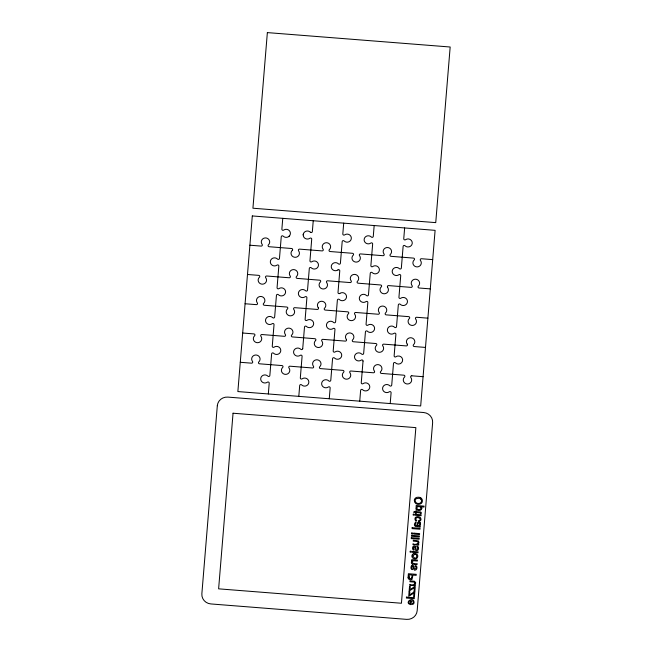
<?xml version="1.0" encoding="UTF-8"?>
<svg xmlns="http://www.w3.org/2000/svg" width="652" height="652" viewBox="0 0 652 652"><rect width="100%" height="100%" fill="white"/><g stroke="black" fill="none" stroke-linecap="round" stroke-linejoin="round"><path stroke-width="0.98" d="M303.196 234.85L303.262 234.247M409.065 576.816L409.236 574.795L412.056 575.015L411.893 576.979A3.553 3.415 2.2 0 1 411.738 577.802L411.583 578.104M268.331 393.963L269.219 383.156A1.125 1.084 2.2 0 0 267.418 382.194A4.197 4.034 2.2 0 1 261.648 381.51A4.197 4.034 2.2 0 1 262.104 375.943A4.197 4.034 2.2 0 1 267.915 376.163A1.125 1.084 2.2 0 0 269.846 375.495L271.623 353.881A1.125 1.084 2.2 0 1 273.563 353.221A4.197 4.034 2.2 0 0 279.374 353.449A4.197 4.034 2.2 0 0 279.83 347.875A4.197 4.034 2.2 0 0 274.052 347.19A1.125 1.084 2.2 0 1 272.259 346.228L274.027 324.672A1.125 1.084 2.2 0 0 272.226 323.71A4.197 4.034 2.2 0 1 266.456 323.025A4.197 4.034 2.2 0 1 266.912 317.459A4.197 4.034 2.2 0 1 272.723 317.679A1.125 1.084 2.2 0 0 274.655 317.019L276.44 295.348A1.125 1.084 2.2 0 1 278.371 294.68A4.197 4.034 2.2 0 0 284.182 294.908A4.197 4.034 2.2 0 0 284.639 289.333A4.197 4.034 2.2 0 0 278.86 288.649A1.125 1.084 2.2 0 1 277.067 287.687L278.844 266.073A1.125 1.084 2.2 0 0 277.043 265.12A4.197 4.034 2.2 0 1 271.273 264.427A4.197 4.034 2.2 0 1 271.729 258.86A4.197 4.034 2.2 0 1 277.54 259.088A1.125 1.084 2.2 0 0 279.472 258.42L281.248 236.806A1.125 1.084 2.2 0 1 283.18 236.138L283.604 236.513A4.197 4.034 2.2 0 0 289.268 236.114L289.382 235.983M282.764 218.338L281.876 229.145A1.125 1.084 2.2 0 0 283.677 230.107A4.197 4.034 2.2 0 1 289.325 230.661A4.197 4.034 2.2 0 1 289.268 236.114L289.097 236.277M298.803 396.359L299.692 385.552A1.125 1.084 2.2 0 1 301.623 384.892A4.197 4.034 2.2 0 0 307.434 385.112A4.197 4.034 2.2 0 0 307.891 379.545A4.197 4.034 2.2 0 0 302.12 378.853A1.125 1.084 2.2 0 1 300.319 377.899L302.096 356.285A1.125 1.084 2.2 0 0 300.295 355.324A4.197 4.034 2.2 0 1 294.525 354.639A4.197 4.034 2.2 0 1 294.981 349.073A4.197 4.034 2.2 0 1 300.792 349.293A1.125 1.084 2.2 0 0 302.724 348.624M302.724 348.624L304.492 327.076A1.125 1.076 2.2 0 1 306.424 326.416A4.214 4.042 2.2 0 0 312.235 326.636A4.214 4.042 2.2 0 0 312.691 321.053A4.214 4.042 2.2 0 0 306.905 320.368A1.125 1.084 2.2 0 1 305.128 319.415L306.905 297.744A1.125 1.084 2.2 0 0 305.103 296.79A4.197 4.034 2.2 0 1 299.333 296.098A4.197 4.034 2.2 0 1 299.79 290.531A4.197 4.034 2.2 0 1 305.601 290.759A1.125 1.084 2.2 0 0 307.532 290.091L309.309 268.477A1.125 1.084 2.2 0 1 311.248 267.809A4.197 4.034 2.2 0 0 317.051 268.037A4.197 4.034 2.2 0 0 317.516 262.463A4.197 4.034 2.2 0 0 311.737 261.778A1.125 1.084 2.2 0 1 309.945 260.816L311.713 239.202A1.125 1.084 2.2 0 0 309.912 238.249A4.189 4.026 2.2 0 1 304.15 237.564A4.189 4.026 2.2 0 1 304.606 232.006A4.189 4.026 2.2 0 1 310.409 232.234M313.237 220.743L312.349 231.55A1.125 1.084 2.2 0 1 310.401 232.21M329.268 398.763L330.156 387.956A1.125 1.084 2.2 0 0 328.355 386.995A4.197 4.034 2.2 0 1 322.585 386.31A4.197 4.034 2.2 0 1 323.042 380.744A4.197 4.034 2.2 0 1 328.852 380.964A1.125 1.084 2.2 0 0 330.784 380.295L332.561 358.69A1.125 1.084 2.2 0 1 334.5 358.021A4.197 4.034 2.2 0 0 340.311 358.25A4.197 4.034 2.2 0 0 340.768 352.675A4.197 4.034 2.2 0 0 334.989 351.99A1.125 1.084 2.2 0 1 333.196 351.029L334.965 329.472A1.125 1.084 2.2 0 0 333.164 328.518A4.197 4.034 2.2 0 1 327.394 327.826A4.197 4.034 2.2 0 1 327.85 322.259A4.197 4.034 2.2 0 1 333.661 322.487A1.125 1.084 2.2 0 0 335.593 321.819L337.377 300.148A1.125 1.084 2.2 0 1 339.309 299.48A4.197 4.034 2.2 0 0 345.12 299.708A4.197 4.034 2.2 0 0 345.576 294.142A4.197 4.034 2.2 0 0 339.798 293.449M343.702 223.147L342.813 233.954A1.125 1.084 2.2 0 0 344.615 234.907A4.197 4.034 2.2 0 1 350.385 235.6A4.197 4.034 2.2 0 1 349.928 241.167A4.197 4.034 2.2 0 1 344.117 240.947A1.125 1.084 2.2 0 0 342.186 241.607L340.409 263.221A1.125 1.084 2.2 0 1 338.478 263.881A4.197 4.034 2.2 0 0 332.667 263.661A4.197 4.034 2.2 0 0 332.202 269.235A4.197 4.034 2.2 0 0 337.98 269.92M359.741 401.167L360.629 390.361A1.125 1.084 2.2 0 1 362.561 389.692A4.197 4.034 2.2 0 0 368.372 389.912A4.197 4.034 2.2 0 0 368.828 384.346A4.197 4.034 2.2 0 0 363.058 383.653A1.125 1.084 2.2 0 1 361.257 382.7L363.034 361.086M374.166 225.543L373.286 236.35A1.125 1.084 2.2 0 1 371.347 237.018A4.197 4.034 2.2 0 0 365.536 236.79A4.197 4.034 2.2 0 0 365.079 242.365A4.197 4.034 2.2 0 0 370.858 243.049A1.125 1.084 2.2 0 1 372.651 244.011L370.874 265.625A1.125 1.084 2.2 0 0 372.675 266.578A4.197 4.034 2.2 0 1 378.453 267.263A4.197 4.034 2.2 0 1 377.989 272.838A4.197 4.034 2.2 0 1 372.178 272.609A1.125 1.084 2.2 0 0 370.255 273.278L368.47 294.891A1.125 1.084 2.2 0 1 366.538 295.552A4.197 4.034 2.2 0 0 360.727 295.332A4.197 4.034 2.2 0 0 360.271 300.906A4.197 4.034 2.2 0 0 366.041 301.591A1.125 1.084 2.2 0 1 367.842 302.544L366.065 324.215A1.125 1.084 2.2 0 0 367.858 325.177A4.197 4.034 2.2 0 1 373.637 325.861A4.197 4.034 2.2 0 1 373.18 331.436A4.197 4.034 2.2 0 1 367.361 331.208A1.125 1.084 2.2 0 0 365.438 331.876L363.661 353.433A1.125 1.084 2.2 0 1 361.73 354.093A4.197 4.034 2.2 0 0 355.919 353.873A4.197 4.034 2.2 0 0 355.462 359.439A4.197 4.034 2.2 0 0 361.232 360.132A1.125 1.084 2.2 0 1 363.034 361.086M390.206 403.564L391.094 392.757A1.125 1.084 2.2 0 0 389.293 391.803A4.197 4.034 2.2 0 1 383.523 391.11A4.197 4.034 2.2 0 1 383.979 385.544A4.197 4.034 2.2 0 1 389.79 385.772A1.125 1.084 2.2 0 0 391.722 385.104L393.498 363.49A1.125 1.084 2.2 0 1 395.438 362.83A4.197 4.034 2.2 0 0 402.463 361.241A4.197 4.034 2.2 0 0 397.622 356.065L397.264 356.147A4.205 4.042 2.2 0 0 395.927 356.791A1.125 1.084 2.2 0 1 394.134 355.829L395.903 334.272A1.125 1.084 2.2 0 0 394.101 333.319A4.197 4.034 2.2 0 1 388.331 332.634A4.197 4.034 2.2 0 1 388.788 327.06A4.197 4.034 2.2 0 1 394.599 327.288A1.125 1.084 2.2 0 0 396.53 326.619L398.315 304.949A1.125 1.084 2.2 0 1 400.246 304.288A4.197 4.034 2.2 0 0 406.057 304.508A4.197 4.034 2.2 0 0 406.514 298.942A4.197 4.034 2.2 0 0 400.735 298.257A1.125 1.084 2.2 0 1 398.942 297.296L400.719 275.682A1.125 1.084 2.2 0 0 398.918 274.72A4.197 4.034 2.2 0 1 393.14 274.036A4.197 4.034 2.2 0 1 393.604 268.469A4.197 4.034 2.2 0 1 399.415 268.689A1.125 1.084 2.2 0 0 401.347 268.021L403.123 246.407A1.125 1.084 2.2 0 1 405.055 245.747A4.189 4.026 2.2 0 0 406.995 246.847L407.361 246.921A4.205 4.034 2.2 0 0 412.162 242.014A4.205 4.034 2.2 0 0 405.552 239.708A1.125 1.084 2.2 0 1 403.751 238.754L404.639 227.947M411.477 565.969L411.388 566.075A2.722 2.616 2.2 0 0 410.988 567.224A4.14 3.985 2.2 0 0 410.956 567.647L411.005 568.218A2.592 2.486 2.2 0 0 411.11 568.601L411.388 569.098A1.231 1.182 2.2 0 0 411.616 569.302L412.39 569.636L412.3 568.634A0.97 0.929 2.2 0 1 411.844 568.145L411.999 566.629L412.92 566.466A0.888 0.856 2.2 0 1 413.14 566.849L413.164 566.89A7.751 7.449 2.2 0 1 413.221 567.126L413.67 569.098A1.483 1.418 2.2 0 0 414.126 569.758A1.239 1.19 2.2 0 0 414.485 569.946L414.696 570.011M412.716 561.095C410.548 563.63 416.123 564.208 417.15 563.63L417.076 564.559L413.254 564.257A4.328 4.156 2.2 0 1 412.569 564.151M292.308 250.36L292.373 250.286A1.125 1.084 2.2 0 0 291.607 248.502L269.113 246.725A1.125 1.084 2.2 0 1 268.412 244.867A4.197 4.034 2.2 0 0 268.632 239.284A4.197 4.034 2.2 0 0 262.829 238.828A4.197 4.034 2.2 0 0 262.137 244.37A1.125 1.084 2.2 0 1 261.142 246.097L249.887 245.209M411.942 579.204L412.985 575.088L416.188 575.341L416.269 574.339L408.38 573.719L408.144 576.67A7.001 6.724 2.2 0 0 408.119 577.737M412.903 560.964L413.629 560.777A3.985 3.822 2.2 0 1 414.248 560.785L417.37 561.03L417.443 560.101L411.73 559.644L411.656 560.484L412.349 560.614A2.078 1.997 2.2 0 0 411.42 561.942M413.702 553.744L414.713 553.621A5.314 5.102 2.2 0 1 415.446 553.678C419.448 553.882 417.899 560.084 414.264 558.74A2.779 2.665 2.2 0 1 412.537 554.339M411.005 604.648C411.493 603.638 410.719 599.106 412.895 601.185C413.376 601.682 413.441 602.521 413.05 603.092C410.434 604.885 414.216 604.926 414.093 602.432C413.58 595.455 403.376 603.198 410.899 604.64M432.7 259.618L421.453 258.73A1.125 1.076 2.2 0 0 420.458 260.458A4.197 4.034 2.2 0 1 419.758 266A4.197 4.034 2.2 0 1 413.963 265.543A4.197 4.034 2.2 0 1 414.175 259.961A1.125 1.076 2.2 0 0 413.49 258.102L390.988 256.326A1.125 1.084 2.2 0 1 390.287 254.467A4.197 4.034 2.2 0 0 390.507 248.885A4.197 4.034 2.2 0 0 384.704 248.428A4.197 4.034 2.2 0 0 384.012 253.97A1.125 1.084 2.2 0 1 383.017 255.698L360.515 253.93A1.125 1.084 2.2 0 0 359.521 255.657A4.197 4.034 2.2 0 1 358.82 261.199A4.197 4.034 2.2 0 1 353.025 260.743A4.197 4.034 2.2 0 1 353.237 255.16A1.125 1.084 2.2 0 0 352.545 253.302L330.051 251.525A1.125 1.084 2.2 0 1 329.35 249.667A4.197 4.034 2.2 0 0 329.57 244.084A4.197 4.034 2.2 0 0 323.775 243.628A4.197 4.034 2.2 0 0 323.074 249.17A1.125 1.084 2.2 0 1 322.08 250.898L299.578 249.129A1.125 1.084 2.2 0 0 298.583 250.849A4.197 4.034 2.2 0 1 297.882 256.399A4.197 4.034 2.2 0 1 292.088 255.943A4.197 4.034 2.2 0 1 292.308 250.36M247.483 274.484L258.738 275.364A1.125 1.084 2.2 0 1 259.431 277.23A4.197 4.034 2.2 0 0 259.211 282.813A4.197 4.034 2.2 0 0 265.014 283.27A4.197 4.034 2.2 0 0 265.706 277.719A1.125 1.084 2.2 0 1 266.709 276L289.203 277.768A1.125 1.084 2.2 0 0 290.197 276.04A4.197 4.034 2.2 0 1 290.898 270.498A4.197 4.034 2.2 0 1 296.693 270.955A4.197 4.034 2.2 0 1 296.473 276.538A1.125 1.084 2.2 0 0 297.173 278.396L319.676 280.173A1.125 1.084 2.2 0 1 320.368 282.031A4.197 4.034 2.2 0 0 320.148 287.613A4.197 4.034 2.2 0 0 325.951 288.07A4.197 4.034 2.2 0 0 326.644 282.52A1.125 1.084 2.2 0 1 327.638 280.8L350.14 282.569A1.125 1.084 2.2 0 0 351.135 280.841A4.197 4.034 2.2 0 1 351.835 275.299A4.197 4.034 2.2 0 1 357.63 275.755A4.197 4.034 2.2 0 1 357.41 281.338A1.125 1.084 2.2 0 0 358.111 283.196L380.605 284.973A1.125 1.084 2.2 0 1 381.306 286.831A4.197 4.034 2.2 0 0 381.086 292.414A4.197 4.034 2.2 0 0 386.889 292.87A4.197 4.034 2.2 0 0 387.581 287.32M430.296 288.885L419.049 287.997A1.125 1.084 2.2 0 1 418.348 286.138A4.197 4.034 2.2 0 0 418.568 280.556A4.197 4.034 2.2 0 0 412.773 280.099A4.197 4.034 2.2 0 0 412.072 285.641A1.125 1.084 2.2 0 1 411.078 287.369L388.576 285.6A1.125 1.084 2.2 0 0 387.59 287.328M245.079 303.75L256.326 304.639A1.125 1.084 2.2 0 0 257.32 302.911A4.197 4.034 2.2 0 1 258.021 297.369A4.197 4.034 2.2 0 1 263.824 297.817A4.197 4.034 2.2 0 1 263.604 303.408A1.125 1.084 2.2 0 0 264.296 305.266L286.798 307.035A1.125 1.084 2.2 0 1 287.491 308.901A4.197 4.034 2.2 0 0 287.279 314.484A4.197 4.034 2.2 0 0 293.074 314.94A4.197 4.034 2.2 0 0 293.775 309.39A1.125 1.084 2.2 0 1 294.769 307.671L317.263 309.439A1.125 1.084 2.2 0 0 318.257 307.711M427.891 318.16L416.644 317.271A1.125 1.084 2.2 0 0 415.65 318.999A4.197 4.034 2.2 0 1 414.949 324.541A4.197 4.034 2.2 0 1 409.154 324.085A4.197 4.034 2.2 0 1 409.366 318.502A1.125 1.084 2.2 0 0 408.674 316.644L386.171 314.867A1.125 1.084 2.2 0 1 385.479 313.009A4.197 4.034 2.2 0 0 385.691 307.426A4.197 4.034 2.2 0 0 379.896 306.97A4.197 4.034 2.2 0 0 379.203 312.512A1.125 1.084 2.2 0 1 378.201 314.24L355.707 312.471A1.125 1.084 2.2 0 0 354.712 314.199A4.197 4.034 2.2 0 1 354.012 319.741A4.197 4.034 2.2 0 1 348.217 319.284A4.197 4.034 2.2 0 1 348.429 313.702A1.125 1.084 2.2 0 0 347.736 311.843L325.234 310.067A1.125 1.084 2.2 0 1 324.541 308.209A4.197 4.034 2.2 0 0 324.753 302.626A4.197 4.034 2.2 0 0 318.958 302.169A4.197 4.034 2.2 0 0 318.266 307.711M242.674 333.017L253.921 333.905A1.125 1.084 2.2 0 1 254.622 335.764A4.197 4.034 2.2 0 0 254.402 341.346A4.197 4.034 2.2 0 0 260.205 341.803A4.197 4.034 2.2 0 0 260.898 336.261A1.125 1.084 2.2 0 1 261.892 334.533L284.394 336.31A1.125 1.084 2.2 0 0 285.38 334.582A4.197 4.034 2.2 0 1 286.089 329.032A4.197 4.034 2.2 0 1 291.884 329.488A4.197 4.034 2.2 0 1 291.664 335.079A1.125 1.084 2.2 0 0 292.365 336.929L314.859 338.706A1.125 1.084 2.2 0 1 315.56 340.572M425.487 347.426L414.24 346.538A1.133 1.084 2.2 0 1 413.547 344.672A4.197 4.034 2.2 0 0 413.759 339.097A4.197 4.034 2.2 0 0 407.965 338.641A4.197 4.034 2.2 0 0 407.264 344.183M240.27 362.292L251.517 363.172A1.125 1.084 2.2 0 0 252.511 361.452A4.197 4.034 2.2 0 1 253.212 355.902A4.197 4.034 2.2 0 1 259.007 356.359A4.197 4.034 2.2 0 1 258.795 361.942A1.125 1.084 2.2 0 0 259.488 363.8L281.99 365.576A1.125 1.084 2.2 0 1 282.683 367.435A4.197 4.034 2.2 0 0 282.463 373.017A4.197 4.034 2.2 0 0 288.265 373.474A4.197 4.034 2.2 0 0 288.958 367.932A1.125 1.084 2.2 0 1 289.961 366.204L312.455 367.981A1.125 1.084 2.2 0 0 313.449 366.253A4.197 4.034 2.2 0 1 314.15 360.703A4.197 4.034 2.2 0 1 319.945 361.167A4.197 4.034 2.2 0 1 319.733 366.75A1.125 1.084 2.2 0 0 320.425 368.6L342.928 370.377A1.125 1.084 2.2 0 1 343.62 372.243A4.197 4.034 2.2 0 0 343.4 377.826A4.197 4.034 2.2 0 0 349.203 378.282A4.197 4.034 2.2 0 0 349.896 372.732A1.125 1.084 2.2 0 1 350.898 371.012L373.392 372.781A1.125 1.084 2.2 0 0 374.387 371.053A4.197 4.034 2.2 0 1 375.087 365.511A4.197 4.034 2.2 0 1 380.882 365.968A4.197 4.034 2.2 0 1 380.67 371.55A1.125 1.084 2.2 0 0 381.363 373.409L403.865 375.185A1.125 1.084 2.2 0 1 404.558 377.043A4.197 4.034 2.2 0 0 404.338 382.626A4.197 4.034 2.2 0 0 410.141 383.083A4.197 4.034 2.2 0 0 410.833 377.532A1.125 1.076 2.2 0 1 411.82 375.813M411.836 375.813L423.083 376.693M417.736 525.74L417.386 525.716A7.914 7.604 2.2 0 0 417.851 524.216C418.364 521.274 421.379 524.77 418.714 525.667A2.494 2.396 2.2 0 1 417.745 525.716M416.767 541.413L413.246 541.136L413.327 540.206L418.494 540.981L418.975 542.806L417.908 544.208L418.747 544.273L418.674 545.105L412.96 544.656L413.034 543.727C414.501 545.512 420.035 543.466 417.524 541.551M419.057 521.999L419.554 522.105A1.459 1.402 2.2 0 1 419.961 522.35M416.294 550.59L416.082 550.524A1.239 1.19 2.2 0 1 415.723 550.329A1.483 1.418 2.2 0 1 415.267 549.677L414.811 547.704A7.751 7.449 2.2 0 0 414.762 547.468L414.745 547.419A0.888 0.856 2.2 0 0 414.525 547.036L413.539 547.289L413.441 548.723A0.97 0.929 2.2 0 0 413.898 549.204L413.987 550.207L413.213 549.88A1.231 1.182 2.2 0 1 412.985 549.677L412.708 549.18A2.592 2.486 2.2 0 1 412.602 548.797L412.553 548.218A4.14 3.985 2.2 0 1 412.569 547.802A2.722 2.616 2.2 0 1 412.977 546.645L413.075 546.539A1.491 1.434 2.2 0 1 415.56 546.71M418.934 517.737L419.407 517.933M420.23 512.904L416.359 512.553L416.278 513.491L415.528 513.426L415.601 512.488L413.604 512.333L414.264 511.453L415.683 511.567L415.731 510.883L416.489 510.94L416.432 511.624L419.717 511.885A5.143 4.939 2.2 0 1 420.784 512.032C422.382 513.018 420.32 514.86 420.401 513.083M415.528 546.726C415.022 549.171 418.095 551.005 417.622 547.672A1.165 1.117 2.2 0 0 417.15 547.15C416.066 546.898 417.093 545.504 417.81 546.482A1.826 1.752 2.2 0 1 418.193 546.881A1.736 1.671 2.2 0 1 418.372 547.207L418.535 548.039A4.491 4.311 2.2 0 1 418.502 548.707A2.844 2.738 2.2 0 1 418.128 549.807L417.965 550.019A1.712 1.646 2.2 0 1 417.467 550.418A1.671 1.606 2.2 0 1 416.53 550.622M409.342 603.304A1.663 1.597 2.2 0 1 410.687 600.573L410.442 603.613A2.095 2.013 2.2 0 1 409.415 603.239M409.057 577.729A4.76 4.572 2.2 0 1 409.089 576.824M411.526 578.063A1.353 1.304 2.2 0 1 409.106 577.721M411.917 579.172A2.347 2.258 2.2 0 1 408.03 577.745M414.933 570.044A1.671 1.606 2.2 0 0 415.87 569.84A1.712 1.646 2.2 0 0 416.367 569.449L416.522 569.229A2.844 2.738 2.2 0 0 416.905 568.128A4.491 4.311 2.2 0 0 416.938 567.468L416.775 566.629A1.736 1.671 2.2 0 0 416.595 566.303A1.826 1.752 2.2 0 0 416.22 565.912C415.503 564.934 414.468 566.327 415.552 566.572A1.165 1.117 2.2 0 1 416.025 567.093C416.489 570.394 413.474 568.577 413.93 566.148A1.491 1.434 2.2 0 0 411.502 565.985M412.512 564.265A1.989 1.907 2.2 0 1 411.445 561.951M412.586 554.379A2.372 2.282 2.2 0 1 413.702 553.744M416.767 541.421A4.662 4.482 2.2 0 1 417.443 541.51M419.073 522.007A1.606 1.548 2.2 0 0 417.679 522.562A2.372 2.282 2.2 0 0 417.304 523.206A8.468 8.134 2.2 0 0 417.101 524.021C417.492 525.846 415.283 526.205 415.308 524.395A3.268 3.138 2.2 0 1 415.357 523.915C418.291 518.796 411.893 524.958 415.552 526.457A4.214 4.051 2.2 0 0 416.188 526.555L418.771 526.783A8.794 8.452 2.2 0 1 419.383 526.865A2.119 2.037 2.2 0 1 420.149 527.175L420.23 526.205A2.095 2.013 2.2 0 0 419.538 525.968L420.132 525.251A2.934 2.82 2.2 0 0 420.532 524.004L420.287 522.717A1.606 1.548 2.2 0 0 419.969 522.374M419.513 517.778A1.573 1.516 2.2 0 1 418.584 520.565L418.633 521.486A2.478 2.38 2.2 0 0 420.996 519.489C421.216 516.906 417.859 515.911 415.952 517.077C413.718 517.875 415.723 522.741 416.791 520.337A1.491 1.434 2.2 0 1 416.31 517.827M416.326 517.818A3.293 3.162 2.2 0 1 418.886 517.851M417.41 506.946A2.836 2.722 2.2 0 1 420.548 507.191M420.63 507.101A1.451 1.394 2.2 0 1 420.418 509.261M420.353 509.155A2.885 2.771 2.2 0 1 417.125 508.919M417.003 509.049A1.459 1.402 2.2 0 1 417.337 506.816M420.907 499.139A3.325 3.195 2.2 0 0 418.674 498.307L416.408 498.601A1.997 1.923 2.2 0 0 416.066 498.837C413.523 500.997 416.669 504.371 419.342 503.393A2.673 2.567 2.2 0 0 420.882 499.163M420.679 497.818A4.491 4.319 2.2 0 0 418.739 497.231L417.174 497.305A3.692 3.545 2.2 0 0 415.577 497.998A3.61 3.472 2.2 0 0 414.305 500.141A4.083 3.928 2.2 0 0 421.648 502.879M420.711 497.769A3.782 3.635 2.2 0 1 421.722 502.936M315.56 340.564A4.197 4.034 2.2 0 0 315.34 346.155A4.197 4.034 2.2 0 0 321.143 346.611A4.197 4.034 2.2 0 0 321.835 341.061A1.125 1.084 2.2 0 1 322.83 339.342L345.332 341.11A1.125 1.084 2.2 0 0 346.318 339.382M407.255 344.183A1.125 1.076 2.2 0 1 406.277 345.91L383.767 344.142A1.125 1.084 2.2 0 0 382.773 345.87A4.197 4.034 2.2 0 1 382.072 351.412A4.197 4.034 2.2 0 1 376.277 350.955A4.197 4.034 2.2 0 1 376.497 345.373A1.125 1.084 2.2 0 0 375.796 343.514L353.302 341.738A1.125 1.084 2.2 0 1 352.602 339.879A4.197 4.034 2.2 0 0 352.822 334.297A4.197 4.034 2.2 0 0 347.027 333.84A4.197 4.034 2.2 0 0 346.326 339.382M337.98 269.92A1.125 1.084 2.2 0 1 339.773 270.873L338.005 292.487A1.125 1.084 2.2 0 0 339.806 293.449M412.7 556.123C417.956 562.953 418.168 549.726 412.7 556.123M421.836 508.169C421.779 510.467 418.804 511.021 417.117 510.1C414.566 509.514 417.011 506.148 416.106 506.351L416.18 505.504L424.085 506.131L424.004 507.06L421.225 506.84L421.836 508.169M415.691 582.969L414.566 584.82L415.405 584.885L415.34 585.716L409.619 585.268L409.7 584.331C411.493 586.124 416.864 583.825 414.142 582.146A4.662 4.482 2.2 0 0 413.433 582.032L409.912 581.747L409.986 580.81L414.631 581.282L415.691 582.969M217.312 405.731L201.859 593.768A9.821 9.43 2.2 0 0 210.873 603.939L406.612 619.367A9.821 9.43 2.2 0 0 417.174 610.737L432.626 422.7A9.821 9.43 2.2 0 0 423.613 412.52L227.866 397.101A9.821 9.43 2.2 0 0 217.312 405.731M233.049 413.221L218.616 588.837L401.428 603.247L415.862 427.63L233.049 413.221M252.3 215.942L237.866 391.559L420.679 405.968L435.104 230.343L252.3 215.942M267.361 32.6L252.927 208.216L435.74 222.625L450.173 47.009L267.361 32.6M406.457 597.118L406.383 598.047L414.273 598.675L414.354 597.737L406.457 597.118M410.23 551.242L410.157 552.171L411.265 552.26L411.347 551.331L410.23 551.242M411.347 537.68L411.265 538.609L419.154 539.228L419.236 538.299L411.347 537.68M411.542 535.325L411.461 536.254L419.35 536.881L419.432 535.952L411.542 535.325M411.73 533.002L411.656 533.931L412.765 534.021L412.846 533.091L411.73 533.002M412.17 527.68L412.088 528.609L419.978 529.237L420.059 528.299L412.17 527.68M413.278 514.175L413.197 515.104L414.313 515.186L414.395 514.257L413.278 514.175M409.089 591.731L408.722 596.221L413.947 593.059L413.588 596.767L414.427 596.833L414.827 591.975L414.036 591.91L409.578 595.08L409.88 591.796L409.089 591.731M409.529 586.441L409.154 590.924L414.379 587.77L414.028 591.478L414.859 591.543L415.259 586.678L414.476 586.621L410.01 589.783L410.312 586.498L409.529 586.441M412.406 551.413L412.325 552.342L418.046 552.79L418.119 551.861L412.406 551.413M413.906 533.173L413.824 534.102L419.546 534.55L419.619 533.621L413.906 533.173M415.454 514.346L415.373 515.276L421.086 515.724L421.168 514.795L415.454 514.346"/></g></svg>
